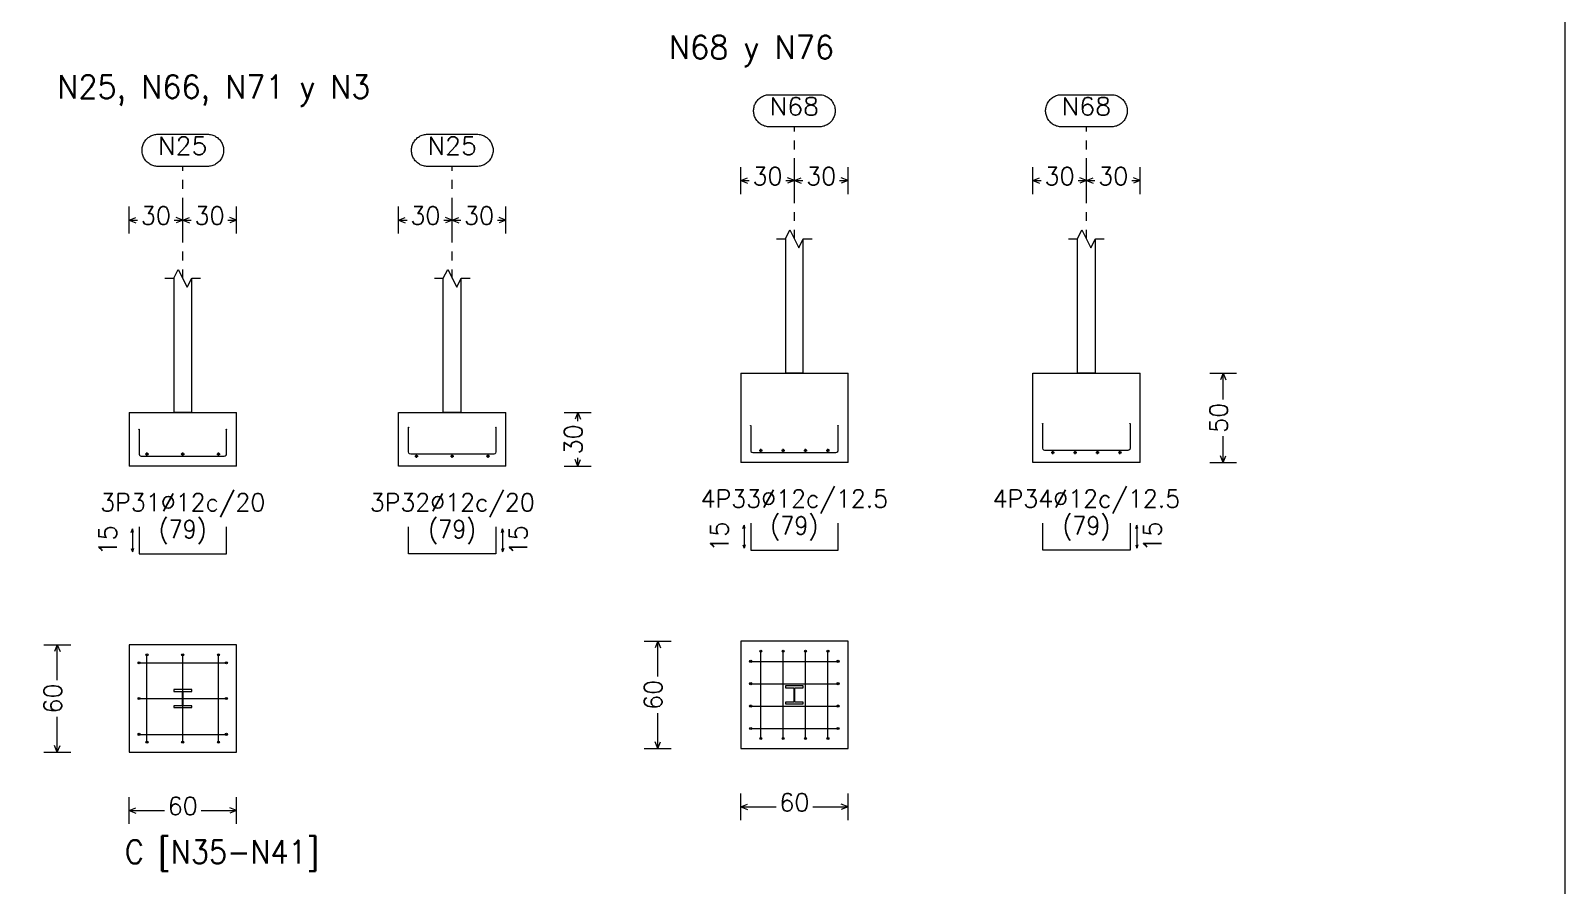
# Model space of a CAD drawing. Header units: millimetres. Extents: x -252 to 259, y -4 to 137.
# Drawn here: x -116.25 to -99.1, y 87.7 to 97.25 of the extents above; entities that cross this region are included whole.
import ezdxf
from ezdxf.enums import TextEntityAlignment as Align

# ---------------------------------------------------------------- set-up
doc = ezdxf.new("R2010")
doc.units = ezdxf.units.MM
doc.linetypes.add('CYPE_PUNTO', pattern=[0.075, 0, -0.075])
for name, color, linetype, lineweight in [('CIM_COTAS', 2, 'Continuous', 0), ('CIM_DIB_ARMADOS', 4, 'Continuous', 0), ('CIM_GEOMETRIA', 2, 'Continuous', 0), ('CIM_REFEREN', 2, 'Continuous', 0), ('CIM_TXT_ARMADOS', 3, 'Continuous', 0), ('RECUAD_LIMITES', 2, 'Continuous', 0)]:
    doc.layers.add(name, color=color, linetype=linetype, lineweight=lineweight)
doc.styles.add('CYPETXT', font='romans__.ttf', dxfattribs={"height": 0.2})

msp = doc.modelspace()

# ---------------------------------------------------------------- hatches: boundary and pattern name
at = {"layer": 'CIM_DIB_ARMADOS'}
h = msp.add_hatch(color=256, dxfattribs=at)
edge = h.paths.add_edge_path(flags=0)
edge.add_arc((-112.03, 92.819), 0.0016, 0, 360)
h = msp.add_hatch(color=256, dxfattribs=at)
edge = h.paths.add_edge_path(flags=0)
edge.add_arc((-111.054, 92.819), 0.0016, 0, 360)
h = msp.add_hatch(color=256, dxfattribs=at)
edge = h.paths.add_edge_path(flags=0)
edge.add_arc((-108.205, 92.836), 0.0016, 0, 360)
h = msp.add_hatch(color=256, dxfattribs=at)
edge = h.paths.add_edge_path(flags=0)
edge.add_arc((-107.229, 92.836), 0.0016, 0, 360)
h = msp.add_hatch(color=256, dxfattribs=at)
edge = h.paths.add_edge_path(flags=0)
edge.add_arc((-104.94, 92.86), 0.0016, 0, 360)
h = msp.add_hatch(color=256, dxfattribs=at)
edge = h.paths.add_edge_path(flags=0)
edge.add_arc((-103.964, 92.86), 0.0016, 0, 360)
h = msp.add_hatch(color=256, dxfattribs=at)
edge = h.paths.add_edge_path(flags=0)
edge.add_arc((-115.043, 92.795), 0.0016, 0, 360)
h = msp.add_hatch(color=256, dxfattribs=at)
edge = h.paths.add_edge_path(flags=0)
edge.add_arc((-114.067, 92.795), 0.0016, 0, 360)
h = msp.add_hatch(color=256, dxfattribs=at)
edge = h.paths.add_edge_path(flags=0)
edge.add_arc((-114.955, 90.275), 0.0016, 0, 360)
h = msp.add_hatch(color=256, dxfattribs=at)
edge = h.paths.add_edge_path(flags=0)
edge.add_arc((-114.555, 90.275), 0.0016, 0, 360)
h = msp.add_hatch(color=256, dxfattribs=at)
edge = h.paths.add_edge_path(flags=0)
edge.add_arc((-114.155, 90.275), 0.0016, 0, 360)
h = msp.add_hatch(color=256, dxfattribs=at)
edge = h.paths.add_edge_path(flags=0)
edge.add_arc((-108.092, 90.316), 0.0016, 0, 360)
h = msp.add_hatch(color=256, dxfattribs=at)
edge = h.paths.add_edge_path(flags=0)
edge.add_arc((-107.842, 90.316), 0.0016, 0, 360)
h = msp.add_hatch(color=256, dxfattribs=at)
edge = h.paths.add_edge_path(flags=0)
edge.add_arc((-107.592, 90.316), 0.0016, 0, 360)
h = msp.add_hatch(color=256, dxfattribs=at)
edge = h.paths.add_edge_path(flags=0)
edge.add_arc((-107.342, 90.316), 0.0016, 0, 360)
h = msp.add_hatch(color=256, dxfattribs=at)
edge = h.paths.add_edge_path(flags=0)
edge.add_arc((-115.043, 90.187), 0.0016, 0, 360)
h = msp.add_hatch(color=256, dxfattribs=at)
edge = h.paths.add_edge_path(flags=0)
edge.add_arc((-114.067, 90.187), 0.0016, 0, 360)
h = msp.add_hatch(color=256, dxfattribs=at)
edge = h.paths.add_edge_path(flags=0)
edge.add_arc((-108.205, 90.203), 0.0016, 0, 360)
h = msp.add_hatch(color=256, dxfattribs=at)
edge = h.paths.add_edge_path(flags=0)
edge.add_arc((-107.229, 90.203), 0.0016, 0, 360)
h = msp.add_hatch(color=256, dxfattribs=at)
edge = h.paths.add_edge_path(flags=0)
edge.add_arc((-108.205, 89.953), 0.0016, 0, 360)
h = msp.add_hatch(color=256, dxfattribs=at)
edge = h.paths.add_edge_path(flags=0)
edge.add_arc((-107.229, 89.953), 0.0016, 0, 360)
h = msp.add_hatch(color=256, dxfattribs=at)
edge = h.paths.add_edge_path(flags=0)
edge.add_arc((-115.043, 89.787), 0.0016, 0, 360)
h = msp.add_hatch(color=256, dxfattribs=at)
edge = h.paths.add_edge_path(flags=0)
edge.add_arc((-114.067, 89.787), 0.0016, 0, 360)
h = msp.add_hatch(color=256, dxfattribs=at)
edge = h.paths.add_edge_path(flags=0)
edge.add_arc((-108.205, 89.703), 0.0016, 0, 360)
h = msp.add_hatch(color=256, dxfattribs=at)
edge = h.paths.add_edge_path(flags=0)
edge.add_arc((-107.229, 89.703), 0.0016, 0, 360)
h = msp.add_hatch(color=256, dxfattribs=at)
edge = h.paths.add_edge_path(flags=0)
edge.add_arc((-115.043, 89.387), 0.0016, 0, 360)
h = msp.add_hatch(color=256, dxfattribs=at)
edge = h.paths.add_edge_path(flags=0)
edge.add_arc((-114.067, 89.387), 0.0016, 0, 360)
h = msp.add_hatch(color=256, dxfattribs=at)
edge = h.paths.add_edge_path(flags=0)
edge.add_arc((-108.205, 89.453), 0.0016, 0, 360)
h = msp.add_hatch(color=256, dxfattribs=at)
edge = h.paths.add_edge_path(flags=0)
edge.add_arc((-107.229, 89.453), 0.0016, 0, 360)
h = msp.add_hatch(color=256, dxfattribs=at)
edge = h.paths.add_edge_path(flags=0)
edge.add_arc((-114.955, 89.299), 0.0016, 0, 360)
h = msp.add_hatch(color=256, dxfattribs=at)
edge = h.paths.add_edge_path(flags=0)
edge.add_arc((-114.555, 89.299), 0.0016, 0, 360)
h = msp.add_hatch(color=256, dxfattribs=at)
edge = h.paths.add_edge_path(flags=0)
edge.add_arc((-114.155, 89.299), 0.0016, 0, 360)
h = msp.add_hatch(color=256, dxfattribs=at)
edge = h.paths.add_edge_path(flags=0)
edge.add_arc((-108.092, 89.34), 0.0016, 0, 360)
h = msp.add_hatch(color=256, dxfattribs=at)
edge = h.paths.add_edge_path(flags=0)
edge.add_arc((-107.842, 89.34), 0.0016, 0, 360)
h = msp.add_hatch(color=256, dxfattribs=at)
edge = h.paths.add_edge_path(flags=0)
edge.add_arc((-107.592, 89.34), 0.0016, 0, 360)
h = msp.add_hatch(color=256, dxfattribs=at)
edge = h.paths.add_edge_path(flags=0)
edge.add_arc((-107.342, 89.34), 0.0016, 0, 360)

# ---------------------------------------------------------------- linework, layer by layer
at = {"layer": 'CIM_COTAS', "linetype": 'CYPE_PUNTO'}
for p, q in [((-107.717, 94.924), (-107.717, 96.175)), ((-104.452, 94.924), (-104.452, 96.175)), ((-114.555, 94.483), (-114.555, 95.734)), ((-111.542, 94.483), (-111.542, 95.734))]:
    msp.add_line(p, q, dxfattribs=at)
at = {"layer": 'CIM_COTAS'}
for p, q in [((-108.317, 95.425), (-108.317, 95.725)), ((-108.317, 95.575), (-108.242, 95.605)), ((-108.317, 95.575), (-108.242, 95.545)), ((-108.317, 95.575), (-108.222, 95.575)), ((-107.811, 95.575), (-107.717, 95.575)), ((-107.717, 95.575), (-107.792, 95.605)), ((-107.717, 95.575), (-107.792, 95.545)), ((-107.717, 95.425), (-107.717, 95.725)), ((-107.717, 95.425), (-107.717, 95.725)), ((-107.717, 95.575), (-107.642, 95.605)), ((-107.717, 95.575), (-107.642, 95.545)), ((-107.717, 95.575), (-107.622, 95.575)), ((-107.211, 95.575), (-107.117, 95.575)), ((-107.117, 95.575), (-107.192, 95.605)), ((-107.117, 95.575), (-107.192, 95.545)), ((-107.117, 95.425), (-107.117, 95.725)), ((-105.052, 95.425), (-105.052, 95.725)), ((-105.052, 95.575), (-104.977, 95.605)), ((-105.052, 95.575), (-104.977, 95.545)), ((-105.052, 95.575), (-104.957, 95.575)), ((-104.546, 95.575), (-104.452, 95.575)), ((-104.452, 95.575), (-104.527, 95.605)), ((-104.452, 95.575), (-104.527, 95.545)), ((-104.452, 95.425), (-104.452, 95.725)), ((-104.452, 95.425), (-104.452, 95.725)), ((-104.452, 95.575), (-104.377, 95.605)), ((-104.452, 95.575), (-104.377, 95.545)), ((-104.452, 95.575), (-104.357, 95.575)), ((-103.946, 95.575), (-103.852, 95.575)), ((-103.852, 95.575), (-103.927, 95.605)), ((-103.852, 95.575), (-103.927, 95.545)), ((-103.852, 95.425), (-103.852, 95.725)), ((-115.155, 94.984), (-115.155, 95.284)), ((-114.555, 94.984), (-114.555, 95.284)), ((-114.555, 94.984), (-114.555, 95.284)), ((-113.955, 94.984), (-113.955, 95.284)), ((-112.142, 94.984), (-112.142, 95.284)), ((-111.542, 94.984), (-111.542, 95.284)), ((-111.542, 94.984), (-111.542, 95.284)), ((-110.942, 94.984), (-110.942, 95.284)), ((-115.155, 95.134), (-115.08, 95.164)), ((-115.155, 95.134), (-115.08, 95.104)), ((-115.155, 95.134), (-115.06, 95.134)), ((-114.649, 95.134), (-114.555, 95.134)), ((-114.555, 95.134), (-114.63, 95.164)), ((-114.555, 95.134), (-114.63, 95.104)), ((-114.555, 95.134), (-114.48, 95.164)), ((-114.555, 95.134), (-114.48, 95.104)), ((-114.555, 95.134), (-114.46, 95.134)), ((-114.049, 95.134), (-113.955, 95.134)), ((-113.955, 95.134), (-114.03, 95.164)), ((-113.955, 95.134), (-114.03, 95.104)), ((-112.142, 95.134), (-112.067, 95.164)), ((-112.142, 95.134), (-112.067, 95.104)), ((-112.142, 95.134), (-112.047, 95.134)), ((-111.636, 95.134), (-111.542, 95.134)), ((-111.542, 95.134), (-111.617, 95.164)), ((-111.542, 95.134), (-111.617, 95.104)), ((-111.542, 95.134), (-111.467, 95.164)), ((-111.542, 95.134), (-111.467, 95.104)), ((-111.542, 95.134), (-111.447, 95.134)), ((-111.036, 95.134), (-110.942, 95.134)), ((-110.942, 95.134), (-111.017, 95.164)), ((-110.942, 95.134), (-111.017, 95.104)), ((-103.073, 93.424), (-102.773, 93.424)), ((-102.923, 93.424), (-102.953, 93.349)), ((-102.923, 93.424), (-102.893, 93.349)), ((-102.923, 93.13), (-102.923, 93.424)), ((-110.289, 92.983), (-109.989, 92.983)), ((-110.139, 92.983), (-110.169, 92.908)), ((-110.139, 92.983), (-110.109, 92.908)), ((-110.139, 92.888), (-110.139, 92.983)), ((-102.923, 92.424), (-102.923, 92.719)), ((-110.139, 92.383), (-110.139, 92.477)), ((-102.923, 92.424), (-102.953, 92.499)), ((-102.923, 92.424), (-102.893, 92.499)), ((-110.289, 92.383), (-109.989, 92.383)), ((-110.139, 92.383), (-110.169, 92.458)), ((-110.139, 92.383), (-110.109, 92.458)), ((-103.073, 92.424), (-102.773, 92.424)), ((-109.395, 90.428), (-109.095, 90.428)), ((-109.245, 90.428), (-109.275, 90.353)), ((-109.245, 90.428), (-109.215, 90.353)), ((-109.245, 90.034), (-109.245, 90.428)), ((-116.107, 90.387), (-115.807, 90.387)), ((-115.957, 90.387), (-115.987, 90.312)), ((-115.957, 90.387), (-115.927, 90.312)), ((-115.957, 89.992), (-115.957, 90.387)), ((-115.957, 89.187), (-115.957, 89.581)), ((-109.245, 89.228), (-109.245, 89.623)), ((-115.957, 89.187), (-115.987, 89.262)), ((-115.957, 89.187), (-115.927, 89.262)), ((-109.395, 89.228), (-109.095, 89.228)), ((-109.245, 89.228), (-109.275, 89.303)), ((-109.245, 89.228), (-109.215, 89.303)), ((-116.107, 89.187), (-115.807, 89.187)), ((-108.317, 88.427), (-108.317, 88.727)), ((-107.117, 88.427), (-107.117, 88.727)), ((-115.155, 88.386), (-115.155, 88.686)), ((-115.155, 88.536), (-115.08, 88.566)), ((-115.155, 88.536), (-115.08, 88.506)), ((-115.155, 88.536), (-114.76, 88.536)), ((-114.349, 88.536), (-113.955, 88.536)), ((-113.955, 88.536), (-114.03, 88.566)), ((-113.955, 88.536), (-114.03, 88.506)), ((-113.955, 88.386), (-113.955, 88.686)), ((-108.317, 88.577), (-108.242, 88.607)), ((-108.317, 88.577), (-108.242, 88.547)), ((-108.317, 88.577), (-107.922, 88.577)), ((-107.511, 88.577), (-107.117, 88.577)), ((-107.117, 88.577), (-107.192, 88.607)), ((-107.117, 88.577), (-107.192, 88.547))]:
    msp.add_line(p, q, dxfattribs=at)
for points in [[(-107.441, 96.535), (-107.429, 96.535), (-107.417, 96.534), (-107.405, 96.532), (-107.393, 96.529), (-107.382, 96.525), (-107.371, 96.521), (-107.36, 96.516), (-107.349, 96.51), (-107.339, 96.504), (-107.329, 96.496), (-107.32, 96.489), (-107.311, 96.48), (-107.303, 96.471), (-107.296, 96.462), (-107.289, 96.452), (-107.283, 96.442), (-107.278, 96.431), (-107.273, 96.42), (-107.269, 96.409), (-107.266, 96.397), (-107.263, 96.385), (-107.262, 96.373), (-107.261, 96.361), (-107.261, 96.349), (-107.262, 96.337), (-107.263, 96.325), (-107.266, 96.313), (-107.269, 96.302), (-107.273, 96.29), (-107.278, 96.279), (-107.283, 96.269), (-107.289, 96.258), (-107.296, 96.248), (-107.303, 96.239), (-107.311, 96.23), (-107.32, 96.222), (-107.329, 96.214), (-107.339, 96.207), (-107.349, 96.2), (-107.36, 96.195), (-107.371, 96.189), (-107.382, 96.185), (-107.393, 96.182), (-107.405, 96.179), (-107.417, 96.177), (-107.429, 96.176), (-107.441, 96.175), (-107.993, 96.175), (-108.005, 96.176), (-108.017, 96.177), (-108.029, 96.179), (-108.04, 96.182), (-108.052, 96.185), (-108.063, 96.189), (-108.074, 96.195), (-108.085, 96.2), (-108.095, 96.207), (-108.104, 96.214), (-108.114, 96.222), (-108.122, 96.23), (-108.13, 96.239), (-108.138, 96.248), (-108.145, 96.258), (-108.151, 96.269), (-108.156, 96.279), (-108.161, 96.29), (-108.165, 96.302), (-108.168, 96.313), (-108.17, 96.325), (-108.172, 96.337), (-108.173, 96.349), (-108.173, 96.361), (-108.172, 96.373), (-108.17, 96.385), (-108.168, 96.397), (-108.165, 96.409), (-108.161, 96.42), (-108.156, 96.431), (-108.151, 96.442), (-108.145, 96.452), (-108.138, 96.462), (-108.13, 96.471), (-108.122, 96.48), (-108.114, 96.489), (-108.104, 96.496), (-108.095, 96.504), (-108.085, 96.51), (-108.074, 96.516), (-108.063, 96.521), (-108.052, 96.525), (-108.04, 96.529), (-108.029, 96.532), (-108.017, 96.534), (-108.005, 96.535), (-107.993, 96.535), (-107.441, 96.535)], [(-104.176, 96.535), (-104.164, 96.535), (-104.152, 96.534), (-104.14, 96.532), (-104.128, 96.529), (-104.117, 96.525), (-104.106, 96.521), (-104.095, 96.516), (-104.084, 96.51), (-104.074, 96.504), (-104.064, 96.496), (-104.055, 96.489), (-104.046, 96.48), (-104.038, 96.471), (-104.031, 96.462), (-104.024, 96.452), (-104.018, 96.442), (-104.013, 96.431), (-104.008, 96.42), (-104.004, 96.409), (-104.001, 96.397), (-103.998, 96.385), (-103.997, 96.373), (-103.996, 96.361), (-103.996, 96.349), (-103.997, 96.337), (-103.998, 96.325), (-104.001, 96.313), (-104.004, 96.302), (-104.008, 96.29), (-104.013, 96.279), (-104.018, 96.269), (-104.024, 96.258), (-104.031, 96.248), (-104.038, 96.239), (-104.046, 96.23), (-104.055, 96.222), (-104.064, 96.214), (-104.074, 96.207), (-104.084, 96.2), (-104.095, 96.195), (-104.106, 96.189), (-104.117, 96.185), (-104.128, 96.182), (-104.14, 96.179), (-104.152, 96.177), (-104.164, 96.176), (-104.176, 96.175), (-104.728, 96.175), (-104.74, 96.176), (-104.752, 96.177), (-104.764, 96.179), (-104.775, 96.182), (-104.787, 96.185), (-104.798, 96.189), (-104.809, 96.195), (-104.82, 96.2), (-104.83, 96.207), (-104.839, 96.214), (-104.849, 96.222), (-104.857, 96.23), (-104.865, 96.239), (-104.873, 96.248), (-104.88, 96.258), (-104.886, 96.269), (-104.891, 96.279), (-104.896, 96.29), (-104.9, 96.302), (-104.903, 96.313), (-104.905, 96.325), (-104.907, 96.337), (-104.908, 96.349), (-104.908, 96.361), (-104.907, 96.373), (-104.905, 96.385), (-104.903, 96.397), (-104.9, 96.409), (-104.896, 96.42), (-104.891, 96.431), (-104.886, 96.442), (-104.88, 96.452), (-104.873, 96.462), (-104.865, 96.471), (-104.857, 96.48), (-104.849, 96.489), (-104.839, 96.496), (-104.83, 96.504), (-104.82, 96.51), (-104.809, 96.516), (-104.798, 96.521), (-104.787, 96.525), (-104.775, 96.529), (-104.764, 96.532), (-104.752, 96.534), (-104.74, 96.535), (-104.728, 96.535), (-104.176, 96.535)], [(-114.279, 96.094), (-114.267, 96.093), (-114.255, 96.092), (-114.243, 96.09), (-114.231, 96.087), (-114.22, 96.084), (-114.208, 96.079), (-114.197, 96.074), (-114.187, 96.068), (-114.177, 96.062), (-114.167, 96.055), (-114.158, 96.047), (-114.149, 96.039), (-114.141, 96.03), (-114.134, 96.02), (-114.127, 96.01), (-114.121, 96), (-114.115, 95.989), (-114.111, 95.978), (-114.107, 95.967), (-114.103, 95.955), (-114.101, 95.944), (-114.099, 95.932), (-114.099, 95.92), (-114.099, 95.908), (-114.099, 95.896), (-114.101, 95.884), (-114.103, 95.872), (-114.107, 95.86), (-114.111, 95.849), (-114.115, 95.838), (-114.121, 95.827), (-114.127, 95.817), (-114.134, 95.807), (-114.141, 95.797), (-114.149, 95.788), (-114.158, 95.78), (-114.167, 95.772), (-114.177, 95.765), (-114.187, 95.759), (-114.197, 95.753), (-114.208, 95.748), (-114.22, 95.744), (-114.231, 95.74), (-114.243, 95.737), (-114.255, 95.735), (-114.267, 95.734), (-114.279, 95.734), (-114.831, 95.734), (-114.843, 95.734), (-114.855, 95.735), (-114.866, 95.737), (-114.878, 95.74), (-114.89, 95.744), (-114.901, 95.748), (-114.912, 95.753), (-114.922, 95.759), (-114.932, 95.765), (-114.942, 95.772), (-114.951, 95.78), (-114.96, 95.788), (-114.968, 95.797), (-114.975, 95.807), (-114.982, 95.817), (-114.988, 95.827), (-114.994, 95.838), (-114.999, 95.849), (-115.002, 95.86), (-115.006, 95.872), (-115.008, 95.884), (-115.01, 95.896), (-115.01, 95.908), (-115.01, 95.92), (-115.01, 95.932), (-115.008, 95.944), (-115.006, 95.955), (-115.002, 95.967), (-114.999, 95.978), (-114.994, 95.989), (-114.988, 96), (-114.982, 96.01), (-114.975, 96.02), (-114.968, 96.03), (-114.96, 96.039), (-114.951, 96.047), (-114.942, 96.055), (-114.932, 96.062), (-114.922, 96.068), (-114.912, 96.074), (-114.901, 96.079), (-114.89, 96.084), (-114.878, 96.087), (-114.866, 96.09), (-114.855, 96.092), (-114.843, 96.093), (-114.831, 96.094), (-114.279, 96.094)], [(-111.266, 96.094), (-111.254, 96.093), (-111.242, 96.092), (-111.23, 96.09), (-111.218, 96.087), (-111.207, 96.084), (-111.195, 96.079), (-111.184, 96.074), (-111.174, 96.068), (-111.164, 96.062), (-111.154, 96.055), (-111.145, 96.047), (-111.136, 96.039), (-111.128, 96.03), (-111.121, 96.02), (-111.114, 96.01), (-111.108, 96), (-111.102, 95.989), (-111.098, 95.978), (-111.094, 95.967), (-111.09, 95.955), (-111.088, 95.944), (-111.086, 95.932), (-111.086, 95.92), (-111.086, 95.908), (-111.086, 95.896), (-111.088, 95.884), (-111.09, 95.872), (-111.094, 95.86), (-111.098, 95.849), (-111.102, 95.838), (-111.108, 95.827), (-111.114, 95.817), (-111.121, 95.807), (-111.128, 95.797), (-111.136, 95.788), (-111.145, 95.78), (-111.154, 95.772), (-111.164, 95.765), (-111.174, 95.759), (-111.184, 95.753), (-111.195, 95.748), (-111.207, 95.744), (-111.218, 95.74), (-111.23, 95.737), (-111.242, 95.735), (-111.254, 95.734), (-111.266, 95.734), (-111.818, 95.734), (-111.83, 95.734), (-111.842, 95.735), (-111.853, 95.737), (-111.865, 95.74), (-111.877, 95.744), (-111.888, 95.748), (-111.899, 95.753), (-111.909, 95.759), (-111.919, 95.765), (-111.929, 95.772), (-111.938, 95.78), (-111.947, 95.788), (-111.955, 95.797), (-111.962, 95.807), (-111.969, 95.817), (-111.975, 95.827), (-111.981, 95.838), (-111.986, 95.849), (-111.989, 95.86), (-111.993, 95.872), (-111.995, 95.884), (-111.997, 95.896), (-111.997, 95.908), (-111.997, 95.92), (-111.997, 95.932), (-111.995, 95.944), (-111.993, 95.955), (-111.989, 95.967), (-111.986, 95.978), (-111.981, 95.989), (-111.975, 96), (-111.969, 96.01), (-111.962, 96.02), (-111.955, 96.03), (-111.947, 96.039), (-111.938, 96.047), (-111.929, 96.055), (-111.919, 96.062), (-111.909, 96.068), (-111.899, 96.074), (-111.888, 96.079), (-111.877, 96.084), (-111.865, 96.087), (-111.853, 96.09), (-111.842, 96.092), (-111.83, 96.093), (-111.818, 96.094), (-111.266, 96.094)]]:
    msp.add_lwpolyline(points, close=True, dxfattribs=at)
at = {"layer": 'CIM_DIB_ARMADOS'}
for p, q in [((-114.973, 92.519), (-114.937, 92.519)), ((-114.955, 92.501), (-114.955, 92.537)), ((-114.573, 92.519), (-114.537, 92.519)), ((-114.555, 92.501), (-114.555, 92.537)), ((-114.173, 92.519), (-114.137, 92.519)), ((-114.155, 92.501), (-114.155, 92.537)), ((-111.96, 92.495), (-111.924, 92.495)), ((-111.942, 92.477), (-111.942, 92.513)), ((-111.56, 92.495), (-111.524, 92.495)), ((-111.542, 92.477), (-111.542, 92.513)), ((-111.16, 92.495), (-111.124, 92.495)), ((-111.142, 92.477), (-111.142, 92.513)), ((-108.11, 92.56), (-108.074, 92.56)), ((-108.092, 92.542), (-108.092, 92.578)), ((-107.86, 92.56), (-107.824, 92.56)), ((-107.842, 92.542), (-107.842, 92.578)), ((-107.61, 92.56), (-107.574, 92.56)), ((-107.592, 92.542), (-107.592, 92.578)), ((-107.36, 92.56), (-107.324, 92.56)), ((-107.342, 92.542), (-107.342, 92.578)), ((-104.845, 92.536), (-104.809, 92.536)), ((-104.827, 92.518), (-104.827, 92.554)), ((-104.595, 92.536), (-104.559, 92.536)), ((-104.577, 92.518), (-104.577, 92.554)), ((-104.345, 92.536), (-104.309, 92.536)), ((-104.327, 92.518), (-104.327, 92.554)), ((-104.095, 92.536), (-104.059, 92.536)), ((-104.077, 92.518), (-104.077, 92.554))]:
    msp.add_line(p, q, dxfattribs=at)
for points in [[(-111.054, 92.819), (-111.054, 92.543), (-111.057, 92.531), (-111.066, 92.522), (-111.078, 92.519), (-112.006, 92.519), (-112.018, 92.522), (-112.026, 92.531), (-112.03, 92.543), (-112.03, 92.819)], [(-108.205, 92.836), (-108.205, 92.56), (-108.202, 92.548), (-108.193, 92.539), (-108.181, 92.536), (-107.253, 92.536), (-107.241, 92.539), (-107.232, 92.548), (-107.229, 92.56), (-107.229, 92.836)], [(-103.964, 92.86), (-103.964, 92.584), (-103.967, 92.572), (-103.976, 92.563), (-103.988, 92.56), (-104.916, 92.56), (-104.928, 92.563), (-104.937, 92.572), (-104.94, 92.584), (-104.94, 92.86)], [(-115.043, 92.795), (-115.043, 92.519), (-115.039, 92.507), (-115.031, 92.498), (-115.019, 92.495), (-114.091, 92.495), (-114.079, 92.498), (-114.07, 92.507), (-114.067, 92.519), (-114.067, 92.795)], [(-115.043, 91.705), (-115.043, 91.405), (-114.067, 91.405), (-114.067, 91.705)], [(-111.054, 91.705), (-111.054, 91.405), (-112.03, 91.405), (-112.03, 91.705)], [(-108.205, 91.746), (-108.205, 91.446), (-107.229, 91.446), (-107.229, 91.746)], [(-103.964, 91.746), (-103.964, 91.446), (-104.94, 91.446), (-104.94, 91.746)], [(-114.955, 89.299), (-114.955, 89.302), (-114.955, 89.311), (-114.955, 89.323), (-114.955, 90.251), (-114.955, 90.263), (-114.955, 90.271), (-114.955, 90.275)], [(-114.555, 89.299), (-114.555, 89.302), (-114.555, 89.311), (-114.555, 89.323), (-114.555, 90.251), (-114.555, 90.263), (-114.555, 90.271), (-114.555, 90.275)], [(-114.155, 89.299), (-114.155, 89.302), (-114.155, 89.311), (-114.155, 89.323), (-114.155, 90.251), (-114.155, 90.263), (-114.155, 90.271), (-114.155, 90.275)], [(-108.092, 89.34), (-108.092, 89.343), (-108.092, 89.352), (-108.092, 89.364), (-108.092, 90.292), (-108.092, 90.304), (-108.092, 90.313), (-108.092, 90.316)], [(-107.842, 89.34), (-107.842, 89.343), (-107.842, 89.352), (-107.842, 89.364), (-107.842, 90.292), (-107.842, 90.304), (-107.842, 90.313), (-107.842, 90.316)], [(-107.592, 89.34), (-107.592, 89.343), (-107.592, 89.352), (-107.592, 89.364), (-107.592, 90.292), (-107.592, 90.304), (-107.592, 90.313), (-107.592, 90.316)], [(-107.342, 89.34), (-107.342, 89.343), (-107.342, 89.352), (-107.342, 89.364), (-107.342, 90.292), (-107.342, 90.304), (-107.342, 90.313), (-107.342, 90.316)], [(-115.043, 90.187), (-115.039, 90.187), (-115.031, 90.187), (-115.019, 90.187), (-114.091, 90.187), (-114.079, 90.187), (-114.07, 90.187), (-114.067, 90.187)], [(-108.205, 90.203), (-108.202, 90.203), (-108.193, 90.203), (-108.181, 90.203), (-107.253, 90.203), (-107.241, 90.203), (-107.232, 90.203), (-107.229, 90.203)], [(-108.205, 89.953), (-108.202, 89.953), (-108.193, 89.953), (-108.181, 89.953), (-107.253, 89.953), (-107.241, 89.953), (-107.232, 89.953), (-107.229, 89.953)], [(-115.043, 89.787), (-115.039, 89.787), (-115.031, 89.787), (-115.019, 89.787), (-114.091, 89.787), (-114.079, 89.787), (-114.07, 89.787), (-114.067, 89.787)], [(-108.205, 89.703), (-108.202, 89.703), (-108.193, 89.703), (-108.181, 89.703), (-107.253, 89.703), (-107.241, 89.703), (-107.232, 89.703), (-107.229, 89.703)], [(-108.205, 89.453), (-108.202, 89.453), (-108.193, 89.453), (-108.181, 89.453), (-107.253, 89.453), (-107.241, 89.453), (-107.232, 89.453), (-107.229, 89.453)], [(-115.043, 89.387), (-115.039, 89.387), (-115.031, 89.387), (-115.019, 89.387), (-114.091, 89.387), (-114.079, 89.387), (-114.07, 89.387), (-114.067, 89.387)]]:
    msp.add_lwpolyline(points, dxfattribs=at)
for centre, radius in [((-112.03, 92.819), 0.0016), ((-111.054, 92.819), 0.0016), ((-108.205, 92.836), 0.0016), ((-107.229, 92.836), 0.0016), ((-104.94, 92.86), 0.0016), ((-103.964, 92.86), 0.0016), ((-115.043, 92.795), 0.0016), ((-114.067, 92.795), 0.0016), ((-114.955, 92.519), 0.012), ((-114.555, 92.519), 0.012), ((-114.155, 92.519), 0.012), ((-111.942, 92.495), 0.012), ((-111.542, 92.495), 0.012), ((-111.142, 92.495), 0.012), ((-108.092, 92.56), 0.012), ((-107.842, 92.56), 0.012), ((-107.592, 92.56), 0.012), ((-107.342, 92.56), 0.012), ((-104.827, 92.536), 0.012), ((-104.577, 92.536), 0.012), ((-104.327, 92.536), 0.012), ((-104.077, 92.536), 0.012), ((-114.955, 90.275), 0.012), ((-114.955, 90.275), 0.0016), ((-114.555, 90.275), 0.012), ((-114.555, 90.275), 0.0016), ((-114.155, 90.275), 0.012), ((-114.155, 90.275), 0.0016), ((-108.092, 90.316), 0.012), ((-108.092, 90.316), 0.0016), ((-107.842, 90.316), 0.012), ((-107.842, 90.316), 0.0016), ((-107.592, 90.316), 0.012), ((-107.592, 90.316), 0.0016), ((-107.342, 90.316), 0.012), ((-107.342, 90.316), 0.0016), ((-115.043, 90.187), 0.012), ((-115.043, 90.187), 0.0016), ((-114.067, 90.187), 0.012), ((-114.067, 90.187), 0.0016), ((-108.205, 90.203), 0.012), ((-108.205, 90.203), 0.0016), ((-107.229, 90.203), 0.012), ((-107.229, 90.203), 0.0016), ((-108.205, 89.953), 0.012), ((-108.205, 89.953), 0.0016), ((-107.229, 89.953), 0.012), ((-107.229, 89.953), 0.0016), ((-115.043, 89.787), 0.012), ((-115.043, 89.787), 0.0016), ((-114.067, 89.787), 0.012), ((-114.067, 89.787), 0.0016), ((-108.205, 89.703), 0.012), ((-108.205, 89.703), 0.0016), ((-107.229, 89.703), 0.012), ((-107.229, 89.703), 0.0016), ((-115.043, 89.387), 0.012), ((-115.043, 89.387), 0.0016), ((-114.067, 89.387), 0.012), ((-114.067, 89.387), 0.0016), ((-108.205, 89.453), 0.012), ((-108.205, 89.453), 0.0016), ((-107.229, 89.453), 0.012), ((-107.229, 89.453), 0.0016), ((-114.955, 89.299), 0.012), ((-114.955, 89.299), 0.0016), ((-114.555, 89.299), 0.012), ((-114.555, 89.299), 0.0016), ((-114.155, 89.299), 0.012), ((-114.155, 89.299), 0.0016), ((-108.092, 89.34), 0.012), ((-108.092, 89.34), 0.0016), ((-107.842, 89.34), 0.012), ((-107.842, 89.34), 0.0016), ((-107.592, 89.34), 0.012), ((-107.592, 89.34), 0.0016), ((-107.342, 89.34), 0.012), ((-107.342, 89.34), 0.0016)]:
    msp.add_circle(centre, radius, dxfattribs=at)
at = {"layer": 'CIM_GEOMETRIA'}
for p, q in [((-107.817, 94.924), (-107.817, 93.424)), ((-107.617, 93.424), (-107.617, 94.924)), ((-104.352, 93.424), (-104.352, 94.924)), ((-114.655, 94.483), (-114.655, 92.983)), ((-114.455, 92.983), (-114.455, 94.483)), ((-111.442, 92.983), (-111.442, 94.483)), ((-108.317, 93.424), (-107.117, 93.424)), ((-108.317, 93.424), (-108.317, 92.424)), ((-107.617, 93.424), (-107.817, 93.424)), ((-107.817, 93.424), (-107.723, 93.424)), ((-107.617, 93.424), (-107.711, 93.424)), ((-107.117, 92.424), (-107.117, 93.424)), ((-105.052, 93.424), (-103.852, 93.424)), ((-105.052, 92.424), (-105.052, 93.424)), ((-104.352, 93.424), (-104.552, 93.424)), ((-103.852, 92.424), (-103.852, 93.424)), ((-115.155, 92.983), (-113.955, 92.983)), ((-115.155, 92.983), (-115.155, 92.383)), ((-114.455, 92.983), (-114.655, 92.983)), ((-114.655, 92.983), (-114.561, 92.983)), ((-114.455, 92.983), (-114.549, 92.983)), ((-113.955, 92.383), (-113.955, 92.983)), ((-112.142, 92.983), (-110.942, 92.983)), ((-112.142, 92.383), (-112.142, 92.983)), ((-111.442, 92.983), (-111.642, 92.983)), ((-110.942, 92.383), (-110.942, 92.983)), ((-113.955, 92.383), (-115.155, 92.383)), ((-110.942, 92.383), (-112.142, 92.383)), ((-107.117, 92.424), (-108.317, 92.424)), ((-103.852, 92.424), (-105.052, 92.424))]:
    msp.add_line(p, q, dxfattribs=at)
for points in [[(-107.917, 94.924), (-107.817, 94.924), (-107.767, 95.024), (-107.667, 94.824), (-107.617, 94.924), (-107.517, 94.924)], [(-104.652, 94.924), (-104.552, 94.924), (-104.502, 95.024), (-104.402, 94.824), (-104.352, 94.924), (-104.252, 94.924)], [(-104.352, 93.424), (-104.372, 93.424), (-104.532, 93.424), (-104.552, 93.424), (-104.552, 94.924)], [(-114.755, 94.483), (-114.655, 94.483), (-114.605, 94.583), (-114.505, 94.383), (-114.455, 94.483), (-114.355, 94.483)], [(-111.742, 94.483), (-111.642, 94.483), (-111.592, 94.583), (-111.492, 94.383), (-111.442, 94.483), (-111.342, 94.483)], [(-111.442, 92.983), (-111.462, 92.983), (-111.622, 92.983), (-111.642, 92.983), (-111.642, 94.483)]]:
    msp.add_lwpolyline(points, dxfattribs=at)
for points in [[(-108.317, 89.228), (-107.117, 89.228), (-107.117, 90.428), (-108.317, 90.428), (-108.317, 89.228)], [(-115.155, 89.187), (-113.955, 89.187), (-113.955, 90.387), (-115.155, 90.387), (-115.155, 89.187)], [(-107.817, 89.728), (-107.617, 89.728), (-107.617, 89.748), (-107.711, 89.748), (-107.711, 89.908), (-107.617, 89.908), (-107.617, 89.928), (-107.817, 89.928), (-107.817, 89.908), (-107.723, 89.908), (-107.723, 89.748), (-107.817, 89.748), (-107.817, 89.728)], [(-114.655, 89.687), (-114.455, 89.687), (-114.455, 89.707), (-114.549, 89.707), (-114.549, 89.867), (-114.455, 89.867), (-114.455, 89.887), (-114.655, 89.887), (-114.655, 89.867), (-114.561, 89.867), (-114.561, 89.707), (-114.655, 89.707), (-114.655, 89.687)]]:
    msp.add_lwpolyline(points, close=True, dxfattribs=at)
at = {"layer": 'CIM_TXT_ARMADOS'}
for p, q in [((-115.13, 91.644), (-115.118, 91.684)), ((-115.105, 91.644), (-115.118, 91.684)), ((-115.118, 91.684), (-115.118, 91.425)), ((-110.991, 91.644), (-110.979, 91.684)), ((-110.966, 91.644), (-110.979, 91.684)), ((-110.979, 91.684), (-110.979, 91.425)), ((-108.292, 91.686), (-108.28, 91.726)), ((-108.267, 91.686), (-108.28, 91.726)), ((-108.28, 91.726), (-108.28, 91.466)), ((-103.901, 91.686), (-103.889, 91.726)), ((-103.876, 91.686), (-103.889, 91.726)), ((-103.889, 91.726), (-103.889, 91.466)), ((-115.13, 91.465), (-115.118, 91.425)), ((-115.105, 91.465), (-115.118, 91.425)), ((-110.991, 91.465), (-110.979, 91.425)), ((-110.966, 91.465), (-110.979, 91.425)), ((-108.292, 91.506), (-108.28, 91.466)), ((-108.267, 91.506), (-108.28, 91.466)), ((-103.901, 91.506), (-103.889, 91.466)), ((-103.876, 91.506), (-103.889, 91.466))]:
    msp.add_line(p, q, dxfattribs=at)
at = {"layer": 'RECUAD_LIMITES'}
msp.add_lwpolyline([(-158.498, 76.924), (-99.098, 76.924), (-99.098, 118.924), (-158.498, 118.924), (-158.498, 76.924)], close=True, dxfattribs=at)

# ---------------------------------------------------------------- texts
at = {"layer": 'CIM_COTAS', "style": 'CYPETXT'}
for s, width, p, p2 in [('N68', 0.924861, (-107.993, 96.305), (-107.441, 96.305)), ('N68', 0.924861, (-104.728, 96.305), (-104.176, 96.305)), ('N25', 0.924861, (-114.831, 95.864), (-114.279, 95.864)), ('N25', 0.924861, (-111.818, 95.864), (-111.266, 95.864)), ('30', 0.872087, (-108.185, 95.525), (-107.849, 95.525)), ('30', 0.872087, (-107.585, 95.525), (-107.249, 95.525)), ('30', 0.872087, (-104.92, 95.525), (-104.584, 95.525)), ('30', 0.872087, (-104.32, 95.525), (-103.984, 95.525)), ('30', 0.872087, (-115.023, 95.084), (-114.687, 95.084)), ('30', 0.872087, (-114.423, 95.084), (-114.087, 95.084)), ('30', 0.872087, (-112.01, 95.084), (-111.674, 95.084)), ('30', 0.872087, (-111.41, 95.084), (-111.074, 95.084)), ('60', 0.872087, (-107.885, 88.527), (-107.549, 88.527)), ('60', 0.872087, (-114.723, 88.486), (-114.387, 88.486))]:
    msp.add_text(s, height=0.2, dxfattribs=dict(at, width=width)).set_placement(p, p2, align=Align.FIT)
at = {"layer": 'CIM_COTAS', "style": 'CYPETXT', "width": 0.872087}
for s, p, p2 in [('50', (-102.873, 92.756), (-102.873, 93.092)), ('30', (-110.089, 92.515), (-110.089, 92.851)), ('60', (-115.907, 89.619), (-115.907, 89.955)), ('60', (-109.195, 89.66), (-109.195, 89.996))]:
    msp.add_text(s, height=0.2, rotation=90, dxfattribs=at).set_placement(p, p2, align=Align.FIT)
at = {"layer": 'CIM_REFEREN', "style": 'CYPETXT'}
for s, width, p, p2 in [('N68 y N76', 0.80949, (-109.118, 96.935), (-107.273, 96.935)), ('N25, N66, N71 y N3', 0.802009, (-115.956, 96.494), (-112.457, 96.494)), ('C [N35-N41]', 0.788413, (-115.201, 87.944), (-113.029, 87.944))]:
    msp.add_text(s, height=0.26, dxfattribs=dict(at, width=width)).set_placement(p, p2, align=Align.FIT)
at = {"layer": 'CIM_TXT_ARMADOS', "style": 'CYPETXT'}
for s, width, p, p2 in [('4P33%%c12c/12.5', 0.869939, (-108.765, 91.921), (-106.668, 91.921)), ('4P34%%c12c/12.5', 0.869939, (-105.5, 91.921), (-103.403, 91.921)), ('3P31%%c12c/20', 0.870564, (-115.477, 91.88), (-113.632, 91.88)), ('3P32%%c12c/20', 0.870564, (-112.464, 91.88), (-110.619, 91.88)), ('(79)', 0.812098, (-114.822, 91.58), (-114.288, 91.58)), ('(79)', 0.812098, (-111.809, 91.58), (-111.275, 91.58)), ('(79)', 0.812098, (-107.984, 91.621), (-107.45, 91.621)), ('(79)', 0.812098, (-104.719, 91.621), (-104.185, 91.621))]:
    msp.add_text(s, height=0.2, dxfattribs=dict(at, width=width)).set_placement(p, p2, align=Align.FIT)
at = {"layer": 'CIM_TXT_ARMADOS', "style": 'CYPETXT', "width": 0.872087}
for p, p2 in [((-115.293, 91.387), (-115.293, 91.723)), ((-110.704, 91.387), (-110.704, 91.723)), ((-108.455, 91.428), (-108.455, 91.764)), ((-103.614, 91.428), (-103.614, 91.764))]:
    msp.add_text('15', height=0.2, rotation=90, dxfattribs=at).set_placement(p, p2, align=Align.FIT)

doc.saveas('drawing.dxf')
